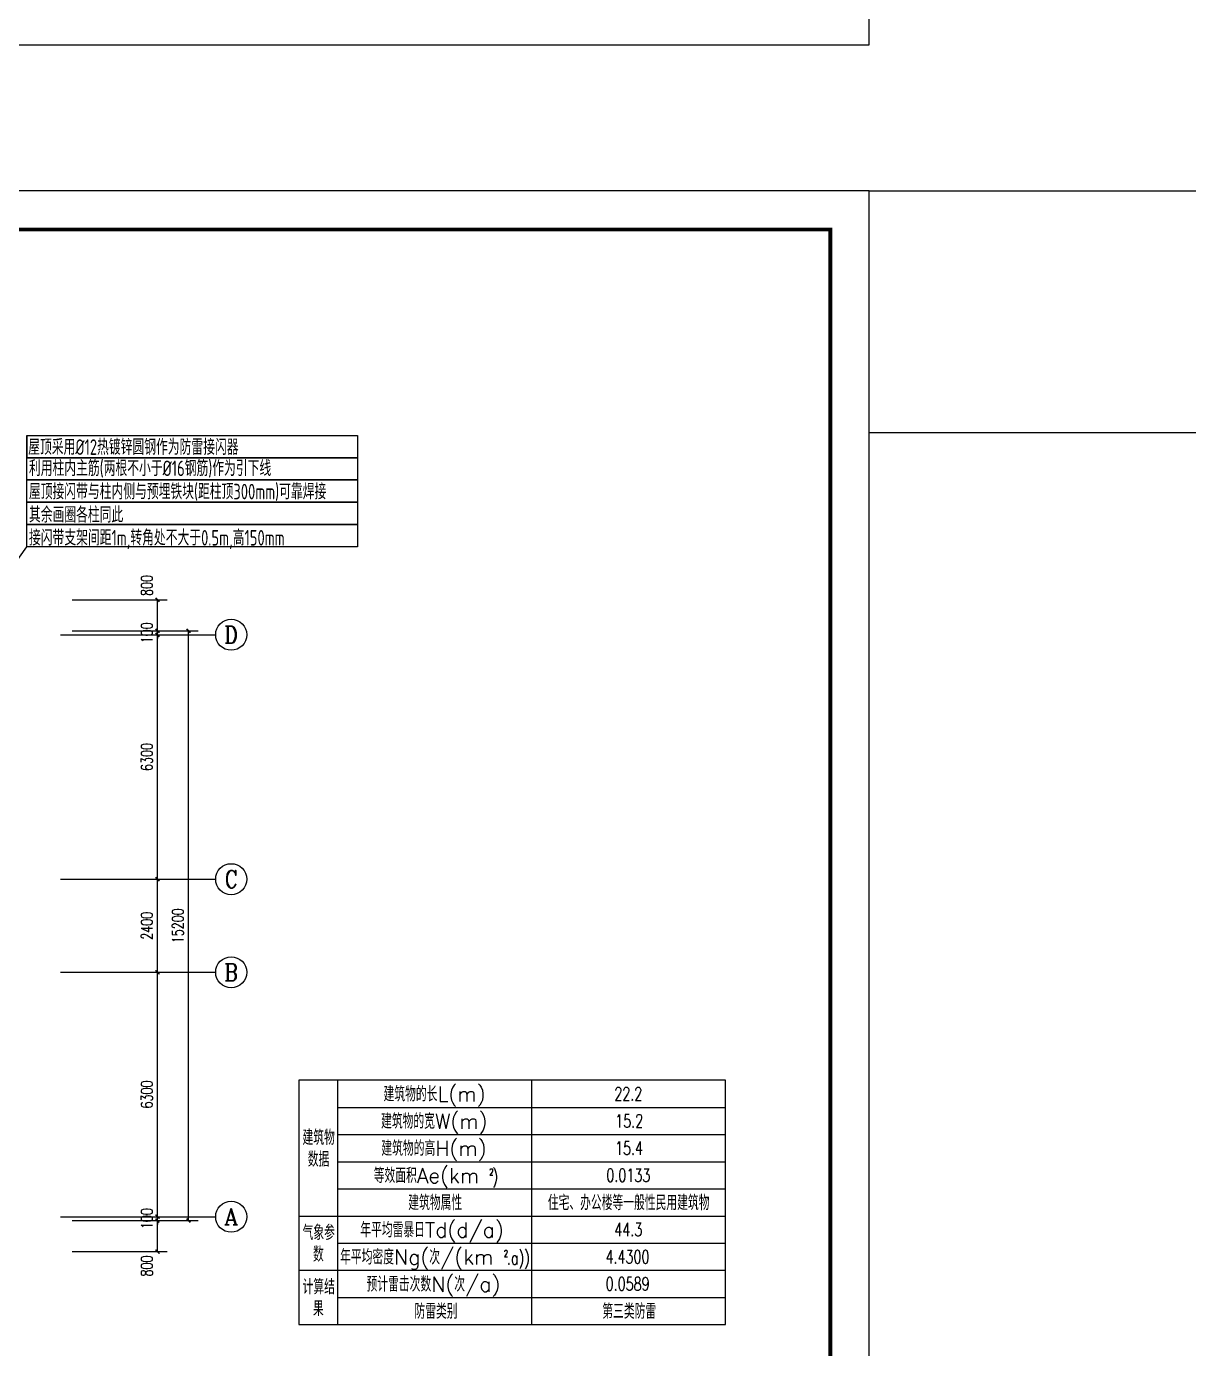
# Model space of a CAD drawing. Extents: x 6250600 to 6678662, y -692028 to -290561.
# Drawn here: x 6440169 to 6470128, y -591504 to -557426 of the extents above; entities that cross this region are included whole.
import ezdxf
from ezdxf.enums import TextEntityAlignment as Align

# ---------------------------------------------------------------- set-up
doc = ezdxf.new("R2010")
doc.units = 0
doc.header["$LTSCALE"] = 1000
doc.header["$MEASUREMENT"] = 0
doc.layers.get('0').update_dxf_attribs({"linetype": 'CONTINUOUS'})
doc.layers.get('Defpoints').update_dxf_attribs({"linetype": 'CONTINUOUS'})
for name, color, linetype in [('AXIS_TEXT', 7, 'CONTINUOUS'), ('PUB_TITLE', 4, 'CONTINUOUS'), ('TEL_TAB', 7, 'CONTINUOUS'), ('WINDOW', 4, 'CONTINUOUS'), ('建筑底图', 251, 'CONTINUOUS'), ('电信', 7, 'CONTINUOUS'), ('电气', 7, 'CONTINUOUS')]:
    doc.layers.add(name, color=color, linetype=linetype)
doc.styles.add('_TCH_AXIS', font='COMPLEX', dxfattribs={"bigfont": 'GBCBIG'})
doc.styles.add('_TCH_DIM', font='SIMPLEX', dxfattribs={"bigfont": 'GBCBIG'})
doc.styles.add('_TCH_DIM_T3', font='SIMPLEX', dxfattribs={"width": 0.705882, "bigfont": 'GBCBIG'})
doc.styles.add('COMPLEX', font='COMPLEX')
doc.styles.add('sceie', font='sceie.shx', dxfattribs={"width": 0.7, "bigfont": 'sceic.shx'})
doc.dimstyles.new('_TCH_ARCH&&100', dxfattribs={"dimtxt": 297.5, "dimasz": 100, "dimexe": 250, "dimexo": 300, "dimgap": 126.25, "dimtad": 1, "dimdec": 0, "dimzin": 0, "dimdsep": 46, "dimtxsty": '_TCH_DIM_T3', "dimblk": 'ARCHTICK', "dimcen": 0.09, "dimclrt": 7, "dimazin": 2, "dimtfac": 1, "dimtdec": 0, "dimtix": 1, "dimtmove": 2, "dimatfit": 3, "dimfxl": 0, "dimtolj": 1, "dimtzin": 0, "dimarcsym": 0})

# ---------------------------------------------------------------- blocks, each defined once
blk = doc.blocks.new('_AXISO')
blk.add_circle((0, 0), 0.5)
at = {"layer": 'AXIS_TEXT', "style": 'COMPLEX', "width": 1.041667}
blk.add_attdef('A', text='', height=0.56, dxfattribs=at).set_placement((-0.25, -0.28), (0.25, -0.28), align=Align.FIT)
blk = doc.blocks.new('_ArchTick')
at = {"color": 0, "linetype": 'ByBlock', "const_width": 0.4}
blk.add_lwpolyline([(-0.5, -0.5), (0.5, 0.5)], dxfattribs=at)
blk = doc.blocks.new('*D218')
at = {"layer": 'Defpoints', "color": 0, "transparency": 16777216}
for p in [(6441047, -573006), (6444347, -573006), (6441047, -588206)]:
    blk.add_point(p, dxfattribs=at)
at = {"layer": '建筑底图', "color": 0, "lineweight": -2, "transparency": 16777216}
for p, q in [((6441347, -573006), (6444597, -573006)), ((6444347, -588206), (6444347, -573006)), ((6441347, -588206), (6444597, -588206))]:
    blk.add_line(p, q, dxfattribs=at)
at = {"layer": '建筑底图', "color": 0, "lineweight": -2, "transparency": 16777216, "xscale": 100, "yscale": 100, "zscale": 100}
for p, rotation in [((6444347, -573006), 90), ((6444347, -588206), 270)]:
    blk.add_blockref('_ArchTick', p, dxfattribs=dict(at, rotation=rotation))
at = {"layer": '建筑底图', "color": 7, "transparency": 16777216, "insert": (6444072, -580606), "char_height": 297.5, "attachment_point": 5, "rotation": 90, "style": '_TCH_DIM_T3'}
blk.add_mtext('\\A1;15200', dxfattribs=at)
blk = doc.blocks.new('*D219')
at = {"layer": 'Defpoints', "color": 0, "transparency": 16777216}
for p in [(6441047, -588206), (6443547, -588206), (6441047, -589006)]:
    blk.add_point(p, dxfattribs=at)
at = {"layer": '建筑底图', "color": 0, "lineweight": -2, "transparency": 16777216}
for p, q in [((6441347, -588206), (6443797, -588206)), ((6443547, -589006), (6443547, -588206)), ((6441347, -589006), (6443797, -589006))]:
    blk.add_line(p, q, dxfattribs=at)
at = {"layer": '建筑底图', "color": 0, "lineweight": -2, "transparency": 16777216, "xscale": 100, "yscale": 100, "zscale": 100}
for p, rotation in [((6443547, -588206), 90), ((6443547, -589006), 270)]:
    blk.add_blockref('_ArchTick', p, dxfattribs=dict(at, rotation=rotation))
at = {"layer": '建筑底图', "color": 7, "transparency": 16777216, "insert": (6443272, -589376), "char_height": 297.5, "attachment_point": 5, "rotation": 90, "style": '_TCH_DIM_T3'}
blk.add_mtext('\\A1;800', dxfattribs=at)
blk = doc.blocks.new('*D220')
at = {"layer": 'Defpoints', "color": 0, "transparency": 16777216}
for p in [(6441047, -588106), (6443547, -588106), (6441047, -588206)]:
    blk.add_point(p, dxfattribs=at)
at = {"layer": '建筑底图', "color": 0, "lineweight": -2, "transparency": 16777216}
for p, q in [((6441347, -588106), (6443797, -588106)), ((6443547, -588106), (6443547, -588006)), ((6443547, -588206), (6443547, -588106)), ((6441347, -588206), (6443797, -588206)), ((6443547, -588206), (6443547, -588306))]:
    blk.add_line(p, q, dxfattribs=at)
at = {"layer": '建筑底图', "color": 0, "lineweight": -2, "transparency": 16777216, "xscale": 100, "yscale": 100, "zscale": 100}
for p, rotation in [((6443547, -588106), 270), ((6443547, -588206), 90)]:
    blk.add_blockref('_ArchTick', p, dxfattribs=dict(at, rotation=rotation))
at = {"layer": '建筑底图', "color": 7, "transparency": 16777216, "insert": (6443272, -588156), "char_height": 297.5, "attachment_point": 5, "rotation": 90, "style": '_TCH_DIM_T3'}
blk.add_mtext('\\A1;100', dxfattribs=at)
blk = doc.blocks.new('*D221')
at = {"layer": 'Defpoints', "color": 0, "transparency": 16777216}
for p in [(6441047, -581806), (6443547, -581806), (6441047, -588106)]:
    blk.add_point(p, dxfattribs=at)
at = {"layer": '建筑底图', "color": 0, "lineweight": -2, "transparency": 16777216}
for p, q in [((6441347, -581806), (6443797, -581806)), ((6443547, -588106), (6443547, -581806)), ((6441347, -588106), (6443797, -588106))]:
    blk.add_line(p, q, dxfattribs=at)
at = {"layer": '建筑底图', "color": 0, "lineweight": -2, "transparency": 16777216, "xscale": 100, "yscale": 100, "zscale": 100}
for p, rotation in [((6443547, -581806), 90), ((6443547, -588106), 270)]:
    blk.add_blockref('_ArchTick', p, dxfattribs=dict(at, rotation=rotation))
at = {"layer": '建筑底图', "color": 7, "transparency": 16777216, "insert": (6443272, -584956), "char_height": 297.5, "attachment_point": 5, "rotation": 90, "style": '_TCH_DIM_T3'}
blk.add_mtext('\\A1;6300', dxfattribs=at)
blk = doc.blocks.new('*D222')
at = {"layer": 'Defpoints', "color": 0, "transparency": 16777216}
for p in [(6441047, -579406), (6443547, -579406), (6441047, -581806)]:
    blk.add_point(p, dxfattribs=at)
at = {"layer": '建筑底图', "color": 0, "lineweight": -2, "transparency": 16777216}
for p, q in [((6441347, -579406), (6443797, -579406)), ((6443547, -581806), (6443547, -579406)), ((6441347, -581806), (6443797, -581806))]:
    blk.add_line(p, q, dxfattribs=at)
at = {"layer": '建筑底图', "color": 0, "lineweight": -2, "transparency": 16777216, "xscale": 100, "yscale": 100, "zscale": 100}
for p, rotation in [((6443547, -579406), 90), ((6443547, -581806), 270)]:
    blk.add_blockref('_ArchTick', p, dxfattribs=dict(at, rotation=rotation))
at = {"layer": '建筑底图', "color": 7, "transparency": 16777216, "insert": (6443272, -580606), "char_height": 297.5, "attachment_point": 5, "rotation": 90, "style": '_TCH_DIM_T3'}
blk.add_mtext('\\A1;2400', dxfattribs=at)
blk = doc.blocks.new('*D223')
at = {"layer": 'Defpoints', "color": 0, "transparency": 16777216}
for p in [(6441047, -573106), (6443547, -573106), (6441047, -579406)]:
    blk.add_point(p, dxfattribs=at)
at = {"layer": '建筑底图', "color": 0, "lineweight": -2, "transparency": 16777216}
for p, q in [((6441347, -573106), (6443797, -573106)), ((6443547, -579406), (6443547, -573106)), ((6441347, -579406), (6443797, -579406))]:
    blk.add_line(p, q, dxfattribs=at)
at = {"layer": '建筑底图', "color": 0, "lineweight": -2, "transparency": 16777216, "xscale": 100, "yscale": 100, "zscale": 100}
for p, rotation in [((6443547, -573106), 90), ((6443547, -579406), 270)]:
    blk.add_blockref('_ArchTick', p, dxfattribs=dict(at, rotation=rotation))
at = {"layer": '建筑底图', "color": 7, "transparency": 16777216, "insert": (6443272, -576256), "char_height": 297.5, "attachment_point": 5, "rotation": 90, "style": '_TCH_DIM_T3'}
blk.add_mtext('\\A1;6300', dxfattribs=at)
blk = doc.blocks.new('*D224')
at = {"layer": 'Defpoints', "color": 0, "transparency": 16777216}
for p in [(6441047, -573006), (6441047, -573106), (6443547, -573006)]:
    blk.add_point(p, dxfattribs=at)
at = {"layer": '建筑底图', "color": 0, "lineweight": -2, "transparency": 16777216}
for p, q in [((6441347, -573006), (6443797, -573006)), ((6441347, -573106), (6443797, -573106)), ((6443547, -573006), (6443547, -572906)), ((6443547, -573106), (6443547, -573006)), ((6443547, -573106), (6443547, -573206))]:
    blk.add_line(p, q, dxfattribs=at)
at = {"layer": '建筑底图', "color": 0, "lineweight": -2, "transparency": 16777216, "xscale": 100, "yscale": 100, "zscale": 100}
for p, rotation in [((6443547, -573006), 270), ((6443547, -573106), 90)]:
    blk.add_blockref('_ArchTick', p, dxfattribs=dict(at, rotation=rotation))
at = {"layer": '建筑底图', "color": 7, "transparency": 16777216, "insert": (6443272, -573056), "char_height": 297.5, "attachment_point": 5, "rotation": 90, "style": '_TCH_DIM_T3'}
blk.add_mtext('\\A1;100', dxfattribs=at)
blk = doc.blocks.new('*D225')
at = {"layer": 'Defpoints', "color": 0, "transparency": 16777216}
for p in [(6441047, -572206), (6443547, -572206), (6441047, -573006)]:
    blk.add_point(p, dxfattribs=at)
at = {"layer": '建筑底图', "color": 0, "lineweight": -2, "transparency": 16777216}
for p, q in [((6441347, -572206), (6443797, -572206)), ((6443547, -573006), (6443547, -572206)), ((6441347, -573006), (6443797, -573006))]:
    blk.add_line(p, q, dxfattribs=at)
at = {"layer": '建筑底图', "color": 0, "lineweight": -2, "transparency": 16777216, "xscale": 100, "yscale": 100, "zscale": 100}
for p, rotation in [((6443547, -572206), 90), ((6443547, -573006), 270)]:
    blk.add_blockref('_ArchTick', p, dxfattribs=dict(at, rotation=rotation))
at = {"layer": '建筑底图', "color": 7, "transparency": 16777216, "insert": (6443272, -571836), "char_height": 297.5, "attachment_point": 5, "rotation": 90, "style": '_TCH_DIM_T3'}
blk.add_mtext('\\A1;800', dxfattribs=at)

msp = doc.modelspace()

# ---------------------------------------------------------------- linework, layer by layer
at = {"color": 1}
msp.add_lwpolyline([(6461892.3, -561660.1), (6473265, -561660.1), (6473265, -567904.9), (6461892.3, -567904.9)], close=True, dxfattribs=at)
at = {"layer": 'PUB_TITLE', "color": 4}
for points in [[(6402492.3, -557900.9), (6461892.3, -557900.9), (6461892.3, -515900.9), (6402492.3, -515900.9)], [(6402492.3, -603660.1), (6461892.3, -603660.1), (6461892.3, -561660.1), (6402492.3, -561660.1)]]:
    msp.add_lwpolyline(points, close=True, dxfattribs=at)
at = {"layer": 'PUB_TITLE', "color": 4, "const_width": 100}
msp.add_lwpolyline([(6404992.3, -602660.1), (6460892.3, -602660.1), (6460892.3, -562660.1), (6404992.3, -562660.1)], close=True, dxfattribs=at)
at = {"layer": 'TEL_TAB', "color": 0}
msp.add_lwpolyline([(6447191.4, -590887.8), (6458191.4, -590887.8), (6458191.4, -584587.8), (6447191.4, -584587.8)], close=True, dxfattribs=at)
for points in [[(6448191.4, -584587.8), (6448191.4, -590887.8)], [(6453191.4, -584587.8), (6453191.4, -590887.8)], [(6448191.4, -585287.8), (6458191.4, -585287.8)], [(6448191.4, -585987.8), (6458191.4, -585987.8)], [(6448191.4, -586687.8), (6458191.4, -586687.8)], [(6448191.4, -587387.8), (6458191.4, -587387.8)], [(6447191.4, -588087.8), (6458191.4, -588087.8)], [(6448191.4, -588787.8), (6458191.4, -588787.8)], [(6447191.4, -589487.8), (6458191.4, -589487.8)], [(6448191.4, -590187.8), (6458191.4, -590187.8)]]:
    msp.add_lwpolyline(points, dxfattribs=at)
at = {"layer": 'WINDOW', "color": 0}
msp.add_line((6438572.9, -573091.9), (6440182, -570837.9), dxfattribs=at)
for points in [[(6440182, -567967.2), (6448707.5, -567967.2), (6448707.5, -568541.4), (6440182, -568541.4)], [(6440182, -568541.4), (6448707.5, -568541.4), (6448707.5, -569115.5), (6440182, -569115.5)], [(6440182, -569115.5), (6448707.5, -569115.5), (6448707.5, -569689.6), (6440182, -569689.6)], [(6440182, -569689.6), (6448707.5, -569689.6), (6448707.5, -570263.8), (6440182, -570263.8)], [(6440182, -570263.8), (6448707.5, -570263.8), (6448707.5, -570837.9), (6440182, -570837.9)]]:
    msp.add_lwpolyline(points, close=True, dxfattribs=at)
at = {"layer": '建筑底图'}
for p, q in [((6441047.2, -573105.9), (6445047.2, -573105.9)), ((6441047.2, -579405.9), (6445047.2, -579405.9)), ((6441047.2, -581805.9), (6445047.2, -581805.9)), ((6441047.2, -588105.9), (6445047.2, -588105.9))]:
    msp.add_line(p, q, dxfattribs=at)
at = {"layer": '电气'}
for p, q in [((6440182, -567967.2), (6440182, -568541.4)), ((6440182, -568541.4), (6448707.5, -568541.4))]:
    msp.add_line(p, q, dxfattribs=at)

# ---------------------------------------------------------------- block references
at = {"layer": '建筑底图'}
ref = msp.add_blockref('_AXISO', (6445447.2, -573105.9), dxfattribs=dict(at, xscale=800, yscale=800, zscale=800))
ref.add_attrib('A', 'D', dxfattribs={"layer": 'AXIS_TEXT', "color": 0, "height": 435.3, "style": '_TCH_AXIS'}).set_placement((6445271, -573323.5), (6445623.4, -573323.5), align=Align.FIT)
ref = msp.add_blockref('_AXISO', (6445447.2, -579405.9), dxfattribs=dict(at, xscale=800, yscale=800, zscale=800))
ref.add_attrib('A', 'C', dxfattribs={"layer": 'AXIS_TEXT', "color": 0, "height": 455.7, "style": '_TCH_AXIS'}).set_placement((6445284.4, -579633.7), (6445609.9, -579633.7), align=Align.FIT)
ref = msp.add_blockref('_AXISO', (6445447.2, -581805.9), dxfattribs=dict(at, xscale=800, yscale=800, zscale=800))
ref.add_attrib('A', 'B', dxfattribs={"layer": 'AXIS_TEXT', "color": 0, "height": 435.3, "style": '_TCH_AXIS'}).set_placement((6445271, -582023.5), (6445623.4, -582023.5), align=Align.FIT)
ref = msp.add_blockref('_AXISO', (6445447.2, -588105.9), dxfattribs=dict(at, xscale=800, yscale=800, zscale=800))
ref.add_attrib('A', 'A', dxfattribs={"layer": 'AXIS_TEXT', "color": 0, "height": 425.2, "style": '_TCH_AXIS'}).set_placement((6445265, -588318.5), (6445629.4, -588318.5), align=Align.FIT)

# ---------------------------------------------------------------- texts
at = {"layer": 'TEL_TAB', "color": 0, "style": '_TCH_DIM'}
for s, height, p in [('建筑物的长L(m)', 385.82, (6449375.2, -585137.8)), ('建筑物的宽W(m)', 385.82, (6449310.9, -585837.8)), ('建筑物', 385.82, (6447285.4, -586257.8)), ('建筑物的高H(m)', 385.82, (6449318.7, -586537.8)), ('数据', 385.82, (6447420.7, -586817.8)), ('等效面积Ae(km', 385.82, (6449121.9, -587237.8)), ('住宅、办公楼等一般性民用建筑物', 385.816, (6453610.5, -587937.8)), ('建筑物属性', 385.82, (6450012.7, -587937.8)), ('年平均雷暴日Td(d/a)', 385.816, (6448775.5, -588637.8)), ('气象参', 385.82, (6447287.7, -588707.8)), ('数', 385.8, (6447556.8, -589267.8)), ('年平均密度Ng(次/(km', 385.816, (6448255.4, -589337.8)), ('计算结', 385.82, (6447287.7, -590107.8)), ('预计雷击次数N(次/a)', 385.816, (6448936.8, -590037.8)), ('果', 385.8, (6447556.8, -590667.8)), ('防雷类别', 385.82, (6450172.2, -590737.8)), ('第三类防雷', 385.82, (6455014.8, -590737.8))]:
    msp.add_text(s, height=height, dxfattribs=at).set_placement(p)
at = {"layer": 'TEL_TAB', "color": 0, "style": '_TCH_DIM', "width": 0.705882}
for s, height, p in [('22.2', 340, (6455325.7, -585107.8)), ('15.2', 340, (6455348.5, -585807.8)), ('15.4', 340, (6455342.8, -586507.8)), ('2', 170, (6452100.9, -587037.8)), (')', 340, (6452180.9, -587237.8)), ('0.0133', 340, (6455120, -587207.8)), ('44.3', 340, (6455325.7, -588607.8)), ('2', 170, (6452475.9, -589137.8)), ('.a))', 340, (6452555.9, -589337.8)), ('4.4300', 340, (6455097.1, -589307.8)), ('0.0589', 340, (6455102.8, -590007.8))]:
    msp.add_text(s, height=height, dxfattribs=at).set_placement(p)
at = {"layer": '电信', "color": 7, "style": 'sceie', "width": 0.8}
for s, p in [('屋顶采用%%c12热镀锌圆钢作为防雷接闪器', (6440214.3, -568468.8)), ('利用柱内主筋(两根不小于%%C16钢筋)作为引下线', (6440233.3, -569015.3)), ('屋顶接闪带与柱内侧与预埋铁块(距柱顶300mm)可靠焊接', (6440233.3, -569615.1)), ('其余画圈各柱同此', (6440233.3, -570213.6)), ('接闪带支架间距1m,转角处不大于0.5m,高150mm', (6440233.3, -570806.1))]:
    msp.add_text(s, height=400, dxfattribs=at).set_placement(p)

# ---------------------------------------------------------------- dimensions: what is measured, and where the dimension line sits
at = {"layer": '建筑底图'}
for base, p1, p2, picture, middle in [((6443547.2, -572205.9), (6441047.2, -573005.9), (6441047.2, -572205.9), '*D225', (6443272.2, -571835.9)), ((6443547.2, -588205.9), (6441047.2, -589005.9), (6441047.2, -588205.9), '*D219', (6443272.2, -589375.9))]:
    dim = msp.add_linear_dim(base=base, p1=p1, p2=p2, angle=90, dimstyle='_TCH_ARCH&&100', dxfattribs=at)
    dim.commit()
    dim.dimension.update_dxf_attribs({"geometry": picture, "text_midpoint": middle, "dimtype": 161})
for p1, p2, distance, picture, middle in [((6441047.2, -573105.9), (6441047.2, -573005.9), -2500, '*D224', (6443272.2, -573055.9)), ((6441047.2, -588205.9), (6441047.2, -573005.9), -3300, '*D218', (6444072.2, -580605.9)), ((6441047.2, -579405.9), (6441047.2, -573105.9), -2500, '*D223', (6443272.2, -576255.9)), ((6441047.2, -581805.9), (6441047.2, -579405.9), -2500, '*D222', (6443272.2, -580605.9)), ((6441047.2, -588105.9), (6441047.2, -581805.9), -2500, '*D221', (6443272.2, -584955.9)), ((6441047.2, -588205.9), (6441047.2, -588105.9), -2500, '*D220', (6443272.2, -588155.9))]:
    dim = msp.add_aligned_dim(p1=p1, p2=p2, distance=distance, dimstyle='_TCH_ARCH&&100', dxfattribs=at)
    dim.commit()
    dim.dimension.update_dxf_attribs({"geometry": picture, "text_midpoint": middle})

doc.saveas('drawing.dxf')
